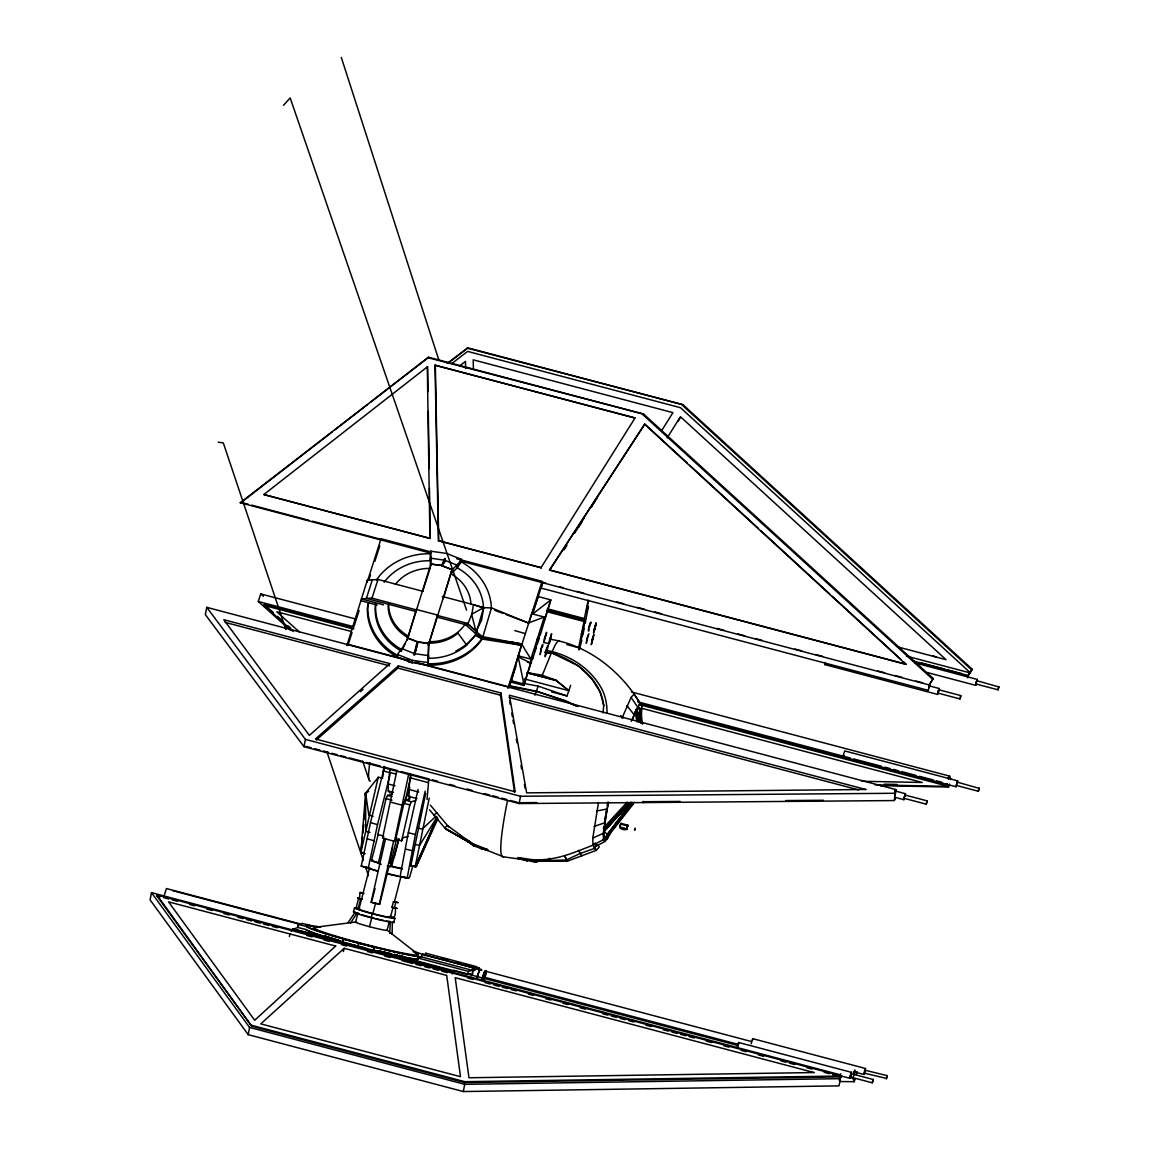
<?xml version="1.0" encoding="UTF-8"?>
<svg xmlns="http://www.w3.org/2000/svg" width="1149" height="1149" viewBox="0 0 1149 1149"><rect width="100%" height="100%" fill="white"/><g stroke="black" fill="none" stroke-linecap="round" stroke-linejoin="round"><path stroke-width="1.5" d="M392.154 934.194L392.326 922.058M531.657 614.772L538.22 596.561L550.802 599.893L544.066 620.934L544.296 617.056L531.714 613.738L521.617 645.293L482.178 639.045L475.427 635.383L466.695 645.106L457.991 633.128A41.163 36.61 3.3 0 1 428.721 643.124L428.218 665.199L408.8 662.025M510.242 681.888L523.8 685.465L530.608 663.016L530.838 659.138L544.296 617.056L528.425 623.002L491.513 607.878L482.178 639.045A61.831 54.994 3.3 0 1 428.218 665.199L428.476 655.634L414.545 653.652L401.619 648.524L397.583 654.485L397.439 657.07L412.247 662.93L412.39 660.345L397.583 654.485M430.387 565.365L430.631 551.175L446.602 553.459L461.41 559.319L461.266 561.904L457.23 567.865L450.882 573.854A41.163 36.61 3.3 0 1 470.932 604.489M384.183 582.27A53.96 47.999 3.3 0 1 430.372 560.755L430.631 551.175M428.721 643.124L428.046 658.664L428.476 655.634M389.741 933.548L390.287 921.512M346.854 645.637L367.292 580.245L377.978 579.455L423.105 591.39M367.292 580.245L367.177 582.098L381.051 538.737L430.961 551.937M401.619 648.524L401.461 651.11A53.96 47.999 3.3 0 1 375.608 603.512M407.163 639.878L430.904 563.944L441.532 565.466L452.06 569.746L458.408 563.757M407.708 638.226L416.34 609.473L437.51 615.074L428.333 645.479L452.074 569.545L442.207 565.839L445.482 558.644M407.292 637.767L417.159 641.673L413.855 654.873M417.159 641.673L417.819 642.047L414.53 655.045M430.789 566.069L430.904 563.944M430.372 560.755L430.875 556.475L430.889 564.145L441.532 565.466M445.08 560.008L444.304 562.737L444.448 560.166L430.516 558.17M452.074 569.545L443.327 598.643M483.514 608.539A53.96 47.999 3.3 0 0 457.23 567.865L457.374 565.279L461.41 559.319M455.866 650.995A53.96 47.999 3.3 0 0 475.901 633.918L483.657 607.677L491.513 607.878M511.52 642.032L521.689 644.043L511.305 680.725L523.872 684.057L518.199 656.855L530.608 663.016L527.463 662.183M568.812 690.664L556.217 680.696L527.147 672.582L541.868 675.181L556.245 680.28L568.812 690.664L524.303 678.887M532.662 657.759L532.59 659.009L536.166 647.835M533.05 657.544L533.136 656.294L523.8 685.465M537.56 638.097L537.186 644.632L539.226 638.241M541.797 676.445L551.434 652.804C575.951 660.632 600.324 678.341 603.742 705.615L600.08 691.353M600.051 691.87L591.792 678.829L578.881 666.104L551.434 652.804L544.597 652.23M556.245 680.28L527.118 672.998M365.152 853.75L360.843 852.515L365.626 793.083L378.222 777.399M364.578 819.007L364.865 815.517M522.608 858.461L526.917 860.974L527.003 860.098L518.027 857.642L517.912 858.518L534.745 862.052L542.199 860.601L542.055 859.725L533.696 859.84L518.027 857.642M534.745 862.052L534.831 861.19L567.491 861.147L596.216 850.375L599.218 847.143L598.155 844.946M603.01 712.911L603.742 705.615M361.906 852.228L360.843 852.515L362.481 836.802M362.84 833.312L363.745 824.58M364.29 819.338L364.822 814.11M390.014 792.982L388.362 791.015L388.175 783.977L390.028 768.896M410.667 774.354L408.8 789.435L409.001 796.472M428.778 779.151L427.055 799.503M453.927 971.192L453.912 970.388L453.237 971.939M474.896 970.287L474.882 969.354L474.336 970.431M481.316 970.589L481.388 969.339L480.785 969.986M544.267 640.453L544.439 639.246M546.134 634.937L546.177 634.104L543.793 642.449L549.193 643.713L551.649 633.645L549.394 640.28M546.594 633.688L546.551 632.295L544.296 638.93M588.834 629.063L588.862 629.982M591.103 622.815C590.959 618.679 586.967 632.912 588.891 630.945M542.055 859.725C560.267 858.777 576.209 851.739 592.97 845.133L596.216 850.375L592.97 845.133L592.783 838.081L598.471 802.72M611.311 831.129L607.591 838.526L604.905 841.441L603.426 839.675L603.239 833.341L608.166 802.505M627.713 826.232L627.857 825.197L627.455 826.303M641.401 717.493L641.803 705.946C622.341 672.553 589.451 645.408 550.63 639.332M865.154 1070.265L887.157 1075.636L886.568 1078.437L864.292 1073.137L864.579 1070.796M956.298 785.227L957.189 782.11L979.221 788.372L978.345 791.244L956.327 785.428M444.304 562.737L444.807 558.457L441.532 565.667M526.888 860.974L527.003 860.098L503.521 856.838L474.12 845.133L445.64 828.96L429.539 809.815M538.479 861.305L534.716 862.066L534.831 861.19L567.491 861.147L564.891 856.666L565.897 857.858M368.053 604.216L367.321 608.668A61.831 54.994 3.3 0 0 397.439 657.07M368.527 602.751L367.781 607.203A61.831 54.994 3.3 0 0 397.899 655.605M400.412 874.849L408.297 832.766L418.078 789.435M408.312 877.951L400.067 876.558L407.148 878.267L415.392 834.49L425.173 791.144M437.87 818.763L416.225 866.59L410.811 865.829L425.69 793.413M437.381 617.2L467.341 625.113L471.866 614.141L473.417 604.69L442.193 596.432M484.433 608.223L473.417 604.69L483.657 607.677L481.618 620.058L476.031 631.49L482.321 636.632L521.689 644.043L530.838 659.138L518.256 655.82M542.17 584.281L542.385 582.241L540.892 588.058L928.349 690.362M471.478 975.702L473.273 969.799L473.173 971.408M477.424 977.282L477.941 974.898M482.537 978.632L483.04 976.248M483.686 979.451L484.806 974.524M542.558 646.786L542.687 644.359L540.762 649.659M549.538 640.582L549.437 642.205L551.204 635.368L548.992 643.928M582.328 634.808L582.414 633.2L580.977 639.519M584.582 623.189L584.669 621.58L583.232 627.9M604.805 819.409L605.408 815.948M605.997 812.472L606.6 809.011M607.189 805.535L607.792 802.074M628.316 802.864L604.317 828.946L603.986 830.928L630.384 802.232M620.015 826.303C618.234 829.147 627.225 831.201 627.167 828.372M640.898 716.674L641.243 714.692L639.821 714.908L636.819 711.332M627.656 826.533L627.885 825.772L620.618 824.221M634.621 829.75C635.986 825.427 633.932 832.005 634.794 829.707M737.112 1047.673L738.678 1042.502L851.466 1072.333L850.992 1074.846M738.592 1043.91L738.678 1042.502M751.13 1043.838L752.696 1038.653L865.484 1068.484L865.254 1070.609M752.624 1040.075L752.696 1038.653M850.303 1076.196L850.26 1076.986L872.278 1082.803L872.895 1081.094L873.139 1079.486L851.122 1073.654L850.619 1074.947M904.292 797.578L904.249 798.368L926.266 804.185L927.114 800.867L926.266 804.185M905.067 795.826L905.11 795.051L904.723 795.927M957.146 782.886L957.189 782.11M976.032 683.21L975.989 684L998.007 689.817L998.869 686.944L976.837 680.682L975.874 683.21M977.11 680.754L977.253 679.418L914.719 662.829M414.746 662.355L895.602 789.521L894.683 795.611M368.24 868.141L361.217 866.131L370.495 822.612L384.542 766.555M368.628 866.432L377.518 824.623L390.028 774.67M388.922 866.605L379.673 904.277L371.098 902.238L385.619 838.526M389.597 863.1L392.613 847.344M151.496 892.644L150.102 899.868L248.198 1034.66L463.32 1091.55L839 1085.877L840.393 1078.667L840.307 1074.818L151.496 892.644L249.577 1027.436L464.699 1084.326L840.393 1078.667M156.81 895.818L156.968 894.956L841.556 1076.01L841.384 1076.872L464.67 1082.559L251.717 1026.229L156.81 895.818L160.257 896.737M248.198 1034.66L249.577 1027.436M251.717 1026.229L156.968 894.956M289.433 936.464L289.921 933.95M291.243 931.379L291.415 930.503M396.419 837.722L394.452 841.298L382.56 838.152L396.865 770.72M408.757 773.88L394.452 841.298M409.719 787.122L408.714 792.322L402.667 805.32L390.761 802.174M452.275 973.964L452.447 973.102M464.67 1082.559L464.828 1081.683L841.556 1076.01M463.32 1091.55L464.699 1084.326M566.787 644.589L578.636 647.72L584.611 618.622L547.369 608.769M578.608 649.659L579.254 646.327L578.636 647.72M546.493 611.584L583.735 621.437L588.173 600.266M588.518 600.482L586.55 610.622L588.446 606.299L585.171 623.189M581.897 640.079L579.326 649.731M582.873 635.024L584.195 628.259M839.23 1080.477L840.307 1074.818M409.561 660.977L206.777 607.347L205.355 614.643L303.982 746.678L519.104 803.568L894.267 800.566L895.602 789.521M303.982 746.678L305.404 739.381L206.777 607.347M316.363 739.985L397.942 668.072L398.373 665.874L500.907 692.991L515.183 791.79L315.444 738.965L398.373 665.874M514.508 792.221L500.476 695.174L500.907 692.991M519.104 803.568L520.526 796.271L895.703 793.27M895.085 799.704L895.258 798.828M539.886 634.866C541.007 627.153 536.468 645.02 539.441 636.647M540.748 650.478L540.619 652.761M545.847 651.828C544.727 659.655 549.265 641.688 546.306 650.061M477.151 977.497L478.099 973.62M482.25 978.847L483.198 974.97M586.866 639.174L586.536 641.515M591.965 640.524L591.706 642.952L593.473 636.115L591.261 644.675L593.918 634.392L591.979 639.706M643.541 801.614L643.426 802.691L643.857 801.37M825.025 662.47L824.795 664.596L937.584 694.427L939.193 688.524L928.722 685.694M895.861 791.963L896.105 789.78L895.229 792.02M904.378 797.191L903.904 799.69L904.593 798.124M905.211 795.84L905.455 793.715L895.042 790.957M968.176 677.508L968.406 675.425L967.515 677.651M948.571 778.735L948.859 776.738L948.097 778.304M976.119 682.822L975.645 685.321L976.549 683.023M957.304 782.9L957.605 780.846L844.745 750.943L843.625 754.031L843.208 756.932L955.997 786.749L956.686 785.184M429.209 798.182L415.162 866.877L437.539 817.456M391.981 794.232L387.529 795.453L386.05 798.612L377.834 834.576L383.795 836.156M384.096 838.081L378.308 863.459L381.281 864.249M379.242 904.392L393.762 840.666M409.834 798.957L405.367 800.178L403.902 803.323L395.687 839.301L401.633 840.881L403.112 837.722L407.981 836.386M387.227 865.815L390.2 866.605L396.778 837.836M404.592 803.611L410.839 776.193M401.633 840.881L409.848 804.903L411.328 801.758L415.78 800.523M360.843 852.515L378.294 777.112L382.603 778.347M929.34 687.475L929.8 684.761L928.234 690.492M536.037 646.93L535.319 649.53M540.964 649.602L540.044 654.628L540.518 653.867M546.062 650.952C541.754 670.887 552.612 631.16 545.861 651.009M484.648 975.803L484.16 979.12L484.95 977.311M589.121 627.555L590.701 623.246M594.435 628.029L593.961 631.332L594.751 629.537M619.972 826.117L620.92 823.359L627.857 825.197M620.187 825.542L619.972 827.021L625.53 828.486M626.923 827.955L627.368 826.332M627.139 827.381L626.765 829.477M634.535 829.765L635.024 828.501L634.88 829.664M904.134 797.578L904.478 796.76M938.159 691.483L937.929 693.091L959.946 698.922L960.449 697.63L960.794 695.59L938.79 689.773L938.273 691.052M938.546 691.382L938.819 689.817M850.159 1076.182L851.466 1072.333M850.504 1075.378L849.915 1078.308L850.834 1076.01M851.05 1075.22L851.122 1073.654M855.043 1071.083L852.86 1078.222L854.238 1081.712L839.919 1081.539M415.622 651.354L417.69 643.225M364.779 794.964L365.368 792.724M342.948 941.965L343.723 938.977L342.503 942.094L364.836 947.939M292.708 928.809L342.704 942.036L343.522 939.02A61.831 3.634 14.5 0 1 306.438 926.539M353.533 911.803L354.581 907.767M343.336 951.559L344.169 948.298L446.702 975.415L460.505 1076.699L260.766 1023.874L344.169 948.298M359.235 898.662C361.188 892.759 356.922 891.078 364.032 893.376L363.012 893.362L361.605 899.294L357.727 898.044L359.005 898.159M360.614 898.777L358.632 898.245L356.075 908.155L358.115 908.701L360.671 898.777L362.567 899.021M357.957 912.967L355.615 922.015L313.993 927.458M358.991 908.931L361.562 899.021M363.012 893.362L369.59 867.868M371.615 860.026L378.193 834.504M357.899 946.158L358.675 943.157L374.301 947.164A61.831 3.634 14.5 0 0 421.31 956.916L472.282 970.302L472.971 967.659L422.186 954.216L421.31 956.916L417.575 957.921L416.8 960.923L467.629 974.366L470.429 973.591M371.974 900.414L375.048 888.493M393.748 922.101A20.941 1.235 14.5 0 1 371.299 917.778L372.348 913.742M417.604 954L387.012 930.058A16.345 0.962 14.5 0 1 369.49 926.683L371.816 917.634A16.345 0.962 14.5 0 0 374.588 918.353M372.865 913.599L375.508 903.329M391.68 866.202L398.703 838.971M408.8 799.833L409.676 796.429M394.164 857.614L399.005 838.899M409.101 799.761L409.978 796.358M421.31 956.916L421.496 956.873A61.831 3.634 14.5 0 1 374.488 947.106L373.526 950.166A61.831 3.634 14.5 0 0 417.92 959.602M400.024 876.184A16.345 0.962 14.5 0 0 401.044 876.184L394.466 901.678L393.446 901.678L391.981 907.322L396.836 908.299L391.981 907.322L393.001 907.337L390.445 917.247M387.069 930.331L389.41 921.283A16.345 0.962 14.5 0 1 386.366 920.981M394.366 907.954L395.831 902.295L398.286 902.64L394.466 901.678M391.392 917.476C396.52 920.349 395.687 905.915 394.753 907.739M393.82 922.446L394.868 918.41M416.039 863.488L415.162 866.877L436.548 818.72M417.977 859.754L416.225 866.59L413.31 865.886M425.144 955.867L425.819 953.225L476.605 966.654L475.93 969.311L479.621 968.291L478.185 974.007M467.629 974.366L468.404 971.365L472.282 970.302M472.095 970.359L472.77 967.702L476.605 966.654M473.805 970.646L474.695 967.185M840.838 1075.708L839.747 1078.753L840.795 1073.755M472.785 973.102L472.296 974.826M483.672 977.311L484.763 970.991L483.284 975.357M485.28 976.865L486.372 970.56L484.878 974.912M584.195 624.884L583.692 626.607M581.94 636.503L581.451 638.226M586.88 638.356L588.934 633.659M595.081 629.092L596.159 622.772L593.516 633.056L595.713 624.496L594.679 627.139M738.046 1046.179L738.261 1045.403M904.32 796.803L904.536 796.027M976.061 682.434L977.253 679.418M450.882 573.854L452.06 569.746M457.23 567.865L458.02 565.121M418.15 859.84L416.225 866.59L436.591 818.878M542.314 583.606L542.745 582.126L541.71 582.471M412.821 866.03L409.475 877.635L407.148 878.267M541.782 585.789L541.007 587.929M541.208 648.711L542.328 646.169M483.298 978.56L484.318 972.715L483.528 974.524M620.288 825.154L620.575 824.034M627.239 826.993L627.526 825.872M904.593 796.329L905.455 793.715M938.431 691.813L937.929 693.091M290.266 630.14L258.281 601.473L260.694 593.904L356.061 619.124M293.153 631.533L263.925 605.351L264.213 604.431L353.849 628.144M348.19 644.646L352.068 632.51M354.165 625.961L359.134 610.435M368.872 579.986L370.509 574.888M374.847 561.301L379.744 546.005M372.362 579.714L366.373 598.414L361.303 598.959L383.522 604.834M416.225 611.598L366.373 598.414L372.003 598.155L377.978 579.455M422.688 591.362L430.243 567.75M507.887 688.222L521.617 645.293L502.975 641.602M528.827 622.758L542.084 581.322L456.699 558.744M509.007 687.892L515.958 666.161M533.05 612.747L541.854 585.2M540.26 635.052L550.802 599.893L533.021 613.71M551.405 653.321L555.082 645.135A111.884 11.418 -75.2 0 1 559.333 640.539M948.471 779.352L949.519 776.078L631.347 691.928M880.321 785.657L948.514 787.036L949.476 784.006M164.034 896.048L166.447 888.55L301.684 924.313M856.939 1072.606L857.226 1071.701M854.238 1081.712L855.201 1078.71M478.429 973.174L479.291 971.465M483.097 978.474L483.341 977.756M485.137 974.079L485.926 972.284L484.533 979.221M620.302 826.504L619.814 827.639M627.095 828.802L627.268 828.056M825.485 663.016L824.795 664.596M843.897 755.353L843.208 756.932M976.363 683.124L975.989 684M850.648 1076.11L850.26 1076.986M864.766 1070.696L865.183 1069.863M864.637 1072.893L863.947 1074.473L853.535 1071.715M570.622 685.364L567.017 695.964L538.134 686.154L536.267 691.641L509.036 686.082M854.813 1069.92L853.736 1074.918L854.425 1073.353M534.903 695.217L536.296 691.195L565.294 700.631L577.918 706.42M478.846 971.264L479.794 970.259M621.954 718.297L631.088 697.4L634.09 694.154L641.803 705.946M631.203 721.313L637.623 707.095L640.323 704.179M638.241 707.209L639.648 708.89L639.821 714.908L641.027 715.224L640.869 709.22L639.447 707.54L636.891 710.297L635.67 709.981L637.006 709.651L636.359 711.274L638.384 721.687M608.223 835.969L608.855 834.346M632.252 804.458L630.93 803.237L633.027 803.797L632.137 804.645L633.889 802.419L632.137 804.645L630.93 803.237L606.902 834.749L608.108 836.156L633.243 804.041L631.677 802.189M465.618 839.043L474.12 845.133L473.546 845.822L474.12 845.133L444.62 827.754L447.607 825.643L474.12 845.133L473.79 845.937L487.32 850.432L487.664 849.614L472.986 843.783L467.198 839.919L466.638 840.623L473.761 845.937L472.986 843.783L472.426 844.486L473.761 845.937L469.252 841.327M487.32 850.432L472.641 844.601L472.986 843.783M581.322 633.875L583.879 628.029M534.86 650.822L536.382 644.905M544.382 641.803L543.894 642.578M586.636 642.55L586.162 643.325L588.446 634.866M979.207 787.927L978.345 791.244M873.139 1079.486L872.278 1082.803M400.513 651.382L408.24 637.695A41.163 36.61 3.3 0 1 388.175 605.48M402.969 648.122L405.224 643.655M460.332 560.956L929.067 684.919L933.304 678.585L643.699 414.128L428.577 357.238L240.242 502.745L430.904 553.172M933.304 678.585L929.067 684.919M912.723 660.862L968.061 675.497L972.269 669.307L683.037 404.75L467.916 347.86L447.176 363.343M972.269 669.307L968.061 675.497M291.932 929.785L297.907 927.387L298.683 924.385L302.316 923.394L310.273 925.491A61.831 3.634 14.5 0 1 320.715 927.099M436.95 817.14L419.529 845.463L415.162 844.4M452.965 972.384L455.047 971.034M540.949 567.836L635.081 417.906L435.026 365.195L438.415 540.719L541.251 567.721L438.415 540.719M564.145 549.84L566.988 545.315M574.572 533.237L579.311 525.682M581.207 522.666L584.051 518.127M590.672 507.556L596.36 498.508M578.895 527.003L581.739 522.479M591.204 507.384L596.891 498.321M350.517 923.178L357.08 912.737M661.537 430.818L672.955 412.649L473.216 359.824L473.359 368.772M667.138 437.898L680.452 416.742L946.058 659.684L897.527 646.858M678.111 421.166L680.007 418.15M348.104 922.546L355.113 912.249M608.151 833.628L631.146 803.496M607.893 835.898L631.849 804.199M283.501 105.32L290.166 97.895L466.58 610.191M627.311 802.002L603.311 828.084L604.317 828.946M604.173 828.759L608.97 823.546M624.568 806.598L626.966 803.984M604.173 831.474L630.356 802.533L603.957 831.23L608.324 835.323A67.532 6.894 -75.2 0 1 608.539 802.318M596.633 844.946L594.622 847.1L596.13 850.404M939.193 688.524L937.584 694.427M960.794 695.59L959.946 698.922M998.898 686.542L998.007 689.817M957.605 780.846L955.997 786.749M865.484 1068.484L863.947 1074.473M887.157 1075.636L886.31 1078.954M435.959 816.192L422.229 829.133L417.863 828.07M596.949 844.917L594.622 847.1L604.905 841.441M360.413 691.698L363.055 689.357M595.354 843.021L592.97 845.133L603.426 839.675M427.313 366.761L429.913 538.464L263.825 494.544L427.615 366.646L428.002 391.694M242.683 501.294L332.075 432.01M334.919 429.812L367.551 404.52M370.395 402.322L428.577 357.238M450.983 360.958L467.916 347.86M451.887 363.501L467.6 351.393L680.553 407.723L970.589 672.998L906.489 656.108M459.844 365.741L465.489 361.389L465.575 368.542M433.862 814.971L436.85 812.846M458.81 835.768L460.289 834.72M368.714 791.374L365.626 793.083L365.712 831.23L370.021 832.465M471.866 614.141L483.657 607.677M604.747 840.048L607.591 838.526M592.783 838.081L603.239 833.341M429.195 641.659A41.163 36.61 3.3 0 0 465.13 624.237L467.442 623.404L477.007 632.007M635.67 709.981L637.336 709.723M640.582 720.208L639.821 714.908L641.041 714.147L639.605 714.649L640.883 723.482M594.478 848.436L579.929 853.592L566.4 859.955L538.206 860.903M240.242 502.745L241.261 502.4M263.825 494.544L430.229 538.364L429.467 488.282M427.543 357.583L643.699 414.128M594.047 826.447L604.388 822.899M445.64 828.96L474.12 845.133M361.217 866.131L367.996 867.423M390.2 866.605L391.967 866.116M410.811 865.829L411.859 865.527M371.098 902.238L379.673 904.277M581.767 855.79L578.421 850.289M466.925 348.061L683.037 404.75M596.704 810.993L606.773 809.04M542.199 860.601L533.596 860.716L517.912 858.518M518.888 802.72L536.798 802.576M642.492 801.729L680.122 801.428M785.815 800.58L823.431 800.279M393.303 918.022L391.407 917.534M310.273 925.491L306.438 925.462L306.639 926.496A61.831 3.634 14.5 0 0 343.723 938.977M861.592 781.263L922.274 782.483L641.487 708.229M884.357 784.178L896.881 784.437M941.634 785.341L948.787 785.485L639.232 703.619M875.121 784.911L948.5 786.39L638.945 704.524M481.144 848.867L485.855 849.197M546.823 650.492C570.191 654.786 592.252 669.336 602.909 691.152A65.191 57.981 3.3 0 1 606.974 713.141M546.278 652.891L549.696 653.178M417.834 641.846L428.462 643.368M428.448 643.569L417.819 642.047L407.277 637.968M412.39 660.345L428.362 662.628M218.224 442.178L223.308 442.925L285.929 629.609M482.25 637.796L521.689 644.043M522.608 683.195L538.134 686.154M508.806 685.594L536.296 691.195L565.006 700.991L575.951 705.989M408.297 832.766L415.392 834.49M405.597 849.097L412.692 850.806M411.328 865.671L415.694 866.734M481.46 848.063L487.664 849.614M374.488 947.106L343.522 939.02L374.258 947.178L373.482 950.18L453.726 971.393M435.026 365.195L634.765 418.021M932.715 655.921L936.176 656.84M921.713 663.074L944.205 669.02M947.652 669.939L961.483 673.601M927.056 672.481L975.645 685.321M242.999 502.86L248.198 504.224M251.674 505.143L308.894 520.282M312.356 521.201L379.974 539.082M542.385 582.241L545.847 583.161M559.678 586.823L563.139 587.742M576.97 591.39L583.879 593.229M616.74 601.918L623.663 603.742M637.494 607.404L644.402 609.229M654.786 611.972L661.695 613.81M717.033 628.446L723.956 630.27M737.787 633.932L744.696 635.756M755.08 638.499L761.988 640.323M794.849 649.013L801.772 650.851M815.603 654.513L822.512 656.338M877.85 670.973L884.773 672.797M895.143 675.54L902.066 677.379M915.897 681.027L922.819 682.865M546.766 610.176L584.338 620.029M372.003 598.155L416.311 609.875M437.482 615.476L467.442 623.404L476.031 631.49L471.693 614.672M361.203 600.812L377.174 605.035M258.281 601.473L353.648 626.693M637.58 701.78L850.274 758.038M853.736 758.958L881.398 766.268M884.859 767.187L890.044 768.552M893.505 769.471L898.69 770.85M902.152 771.755L915.983 775.417M919.444 776.336L933.275 779.984M936.737 780.903L941.921 782.282M263.925 605.351L353.547 629.049M351.393 631.505L276.823 611.785L299.386 631.993M551.606 691.885L567.017 695.964M347.328 644.172L409.274 660.56M416.139 662.37L508.361 686.757M905.11 795.051L927.114 800.867M895.229 797.406L903.904 799.69M225.089 622.356L389.454 665.817M397.942 668.072L500.476 695.174M508.978 697.429L858.475 789.866M305.404 739.381L520.526 796.271M305.936 746.39L311.12 747.769M314.596 748.688L319.781 750.053M323.242 750.972L328.442 752.351M331.903 753.27L337.102 754.634M340.564 755.554L345.748 756.932M349.21 757.837L363.07 761.5M366.531 762.419L380.376 766.081M383.838 767.001L397.698 770.663M401.159 771.582L428.864 778.907M432.326 779.826L437.51 781.191M449.632 784.394L454.832 785.772M466.954 788.975L472.138 790.354M484.26 793.557L489.46 794.936M492.921 795.84L498.106 797.219M501.567 798.138L506.766 799.503M510.228 800.422L517.151 802.261M389.439 772.329L396.319 774.153M410.078 777.787L428.189 782.584M388.175 783.977L395.041 785.787M408.383 789.32L418.681 792.049M388.046 790.943L393.518 792.379M408.57 796.372L417.001 798.598M387.529 795.453L391.981 796.63M405.367 800.178L411.328 801.758M386.05 798.612L391.996 800.178M403.902 803.323L409.848 804.903M387.931 865.628L390.904 866.418M360.685 893.003L363.07 893.635M393.446 901.678L395.831 902.295M357.756 898.015L359.034 898.403M442.336 958.438L447.421 959.774M455.894 962.015L460.979 963.365M464.368 964.255L469.453 965.605M472.842 966.496L479.621 968.291M472.77 967.702L421.985 954.273L426.035 954.259L425.819 953.225M478.314 969.282L481.776 970.201M485.223 971.12L751.532 1041.54M313.648 926.783L306.754 924.959L306.898 925.692M172.652 890.662L300.191 924.385M306.639 926.496L298.481 924.442L297.706 927.444L305.864 929.484A61.831 3.634 14.5 0 0 318.101 934.424M417.575 957.921L468.404 971.365M343.278 939.092L374.057 947.236M483.686 977.052L737.873 1044.283M453.912 970.388L737.5 1045.389M292.507 928.866L453.539 971.451M849.398 1077.302L852.86 1078.222M841.24 1076.024L849.915 1078.308M163.704 897.642L168.874 899.006M172.321 899.926L177.492 901.29M189.556 904.478L194.727 905.843M206.791 909.046L211.962 910.41M224.026 913.599L229.197 914.963M237.814 917.247L242.985 918.611M246.432 919.53L251.602 920.895M255.049 921.8L260.22 923.164M263.667 924.083L268.837 925.448M272.284 926.367L277.455 927.731M306.826 935.501L312.025 936.866M324.147 940.083L329.346 941.448M341.454 944.65L346.653 946.029M367.436 951.53L372.635 952.894M384.743 956.097L389.942 957.476M402.064 960.679L412.448 963.436M415.909 964.341L421.108 965.72M424.57 966.639L429.769 968.004M433.23 968.923L438.43 970.302M441.891 971.221L447.076 972.585M467.844 978.086L473.029 979.451M485.137 982.654L490.321 984.018M493.783 984.937L498.968 986.316M502.429 987.221L507.614 988.6M511.075 989.519L516.26 990.883M528.368 994.086L533.553 995.465M545.66 998.668L550.845 1000.032M562.953 1003.235L568.137 1004.599M580.245 1007.802L585.444 1009.181M602.737 1013.748L607.922 1015.127M611.383 1016.046L616.568 1017.411M620.029 1018.33L625.214 1019.694M628.675 1020.614L633.86 1021.992M645.968 1025.181L651.153 1026.56M663.26 1029.763L668.445 1031.127M671.906 1032.046L677.091 1033.425M680.553 1034.33L685.738 1035.709M689.199 1036.628L694.384 1037.992M706.491 1041.195L711.676 1042.574M723.784 1045.762L728.969 1047.141M741.076 1050.344L746.276 1051.708M758.369 1054.911L763.568 1056.29M780.86 1060.857L786.045 1062.236M789.507 1063.155L794.691 1064.52M806.799 1067.723L811.984 1069.101M824.092 1072.29L829.276 1073.669M832.738 1074.588L841.384 1076.872M251.875 1025.368L464.828 1081.683M514.781 630.586L525.05 633.53M383.45 770.936L390.459 772.947M373.109 816.235L368.8 815L365.626 793.083L366.689 792.796M370.495 822.612L377.518 824.623M367.407 838.842L374.416 840.853M361.375 852.371L364.247 853.19M395.831 907.854L396.75 908.227M494.659 610.263L502.702 613.293M505.919 614.514L528.425 623.002M444.448 560.166L457.374 565.279M358.115 908.672L356.075 908.17M465.13 624.237L475.901 633.918L482.652 637.58M472.641 844.601L466.638 840.623M475.901 633.918L482.178 639.045M620.589 715.597L623.16 717.795M260.694 593.904L263.365 596.288M265.548 605.624L273.519 612.776M277.498 616.338L281.491 619.914M288.126 625.86L290.783 628.244M642.664 414.473L932.27 678.93M682.046 404.951L971.278 669.508M687.116 462.918L644.891 424.11L549.753 569.976L906.159 664.237L903.531 661.81M689.745 465.345L758.369 528.411M761.011 530.838L829.621 593.889M832.264 596.317L900.888 659.382M620.92 823.359L620.79 824.02M534.96 862.066L533.696 859.84L534.716 862.066M430.358 805.133L448.613 826.849M626.952 705.63L633.918 714.477M631.088 697.4L637.623 707.095M549.294 858.246L550.041 859.897M949.519 776.078L950.927 779.467M947.106 783.647L948.514 787.036M855.732 1071.888L856.637 1074.2M362.725 761.256L368.872 779.295M326.919 751.819L363.357 860.429M365.641 867.222L368.484 875.71M438.774 359.824L341.31 57.45M637.12 709.464L639.591 722.218M637.006 709.651L639.476 722.405M635.038 711.604L637.049 722.017M509.596 700.919L510.199 704.409M511.75 713.112L512.353 716.603M512.971 720.093L513.589 723.583M516.361 739.267L516.978 742.757M520.985 765.421L521.589 768.896M524.361 784.595L524.978 788.085M641.041 714.147L642.607 724.143M435.342 365.08L438.717 540.619M428.29 411.371L429.166 468.605M632.209 720.05A67.532 6.894 -75.2 0 1 636.891 710.297M401.935 649.645A53.96 47.999 3.3 0 1 375.852 603.828M466.695 645.106A53.96 47.999 3.3 0 1 428.333 658.205M481.718 638.93A61.831 54.994 3.3 0 1 428.678 663.734M376.513 579.915A61.831 54.994 3.3 0 1 430.487 553.761M461.266 561.904A61.831 54.994 3.3 0 1 491.384 608.711M408.699 636.23A41.163 36.61 3.3 0 1 388.649 604.015M395.414 584.511A41.163 36.61 3.3 0 1 430.401 568.425M503.521 856.838A111.884 11.418 -75.2 0 1 507.427 800.925M370.337 781.047A70.103 7.153 -75.2 0 1 369.82 762.735M382.847 776.81A70.103 7.153 -75.2 0 1 383.981 766.484M418.107 959.559A61.831 3.634 14.5 0 1 380.534 951.774M341.152 941.462A61.831 3.634 14.5 0 1 319.523 934.898M607.117 834.993A67.532 6.894 -75.2 0 1 604.546 837.765M402.365 956.14A53.96 3.174 14.5 0 1 399.033 955.48M397.281 955.121A53.96 3.174 14.5 0 1 394.136 954.46M390.804 953.742A53.96 3.174 14.5 0 1 379.113 951.042M338.538 940.284A53.96 3.174 14.5 0 1 335.235 939.308M333.67 938.834A53.96 3.174 14.5 0 1 323.889 935.717M342.747 942.022A61.831 3.634 14.5 0 1 305.677 929.541M402.552 956.097A53.96 3.174 14.5 0 1 399.22 955.437M397.482 955.078A53.96 3.174 14.5 0 1 394.337 954.402M390.99 953.684A53.96 3.174 14.5 0 1 379.314 950.984M338.74 940.227A53.96 3.174 14.5 0 1 335.436 939.25M333.856 938.776A53.96 3.174 14.5 0 1 324.09 935.659M413.899 952.234A53.96 3.174 14.5 0 1 366.588 944.636A53.96 3.174 14.5 0 1 317.354 927.487M369.49 926.683A16.345 0.962 14.5 0 1 356.635 922.015M383.479 920.421A16.345 0.962 14.5 0 1 381.181 919.932M379.931 919.645A16.345 0.962 14.5 0 1 375.953 918.697M370.466 917.275A16.345 0.962 14.5 0 1 361.246 914.547M359.134 913.771A16.345 0.962 14.5 0 1 358.014 913.24M412.893 950.941A61.831 3.634 14.5 0 1 420.893 953.842M389.267 916.428A16.345 0.962 14.5 0 1 374.933 914.13A16.345 0.962 14.5 0 1 360.01 908.945M397.999 875.883A16.345 0.962 14.5 0 1 388.937 873.929M378.193 871.086A16.345 0.962 14.5 0 1 369.648 868.141M405.453 877.362A20.941 1.235 14.5 0 1 388.233 874.044M377.806 871.287A20.941 1.235 14.5 0 1 365.238 867.05M402.049 868.342A16.345 0.962 14.5 0 1 390.962 866.087M377.863 862.554A16.345 0.962 14.5 0 1 372.635 860.041M390.646 916.399A20.941 1.235 14.5 0 1 377.633 915.092A20.941 1.235 14.5 0 1 355.888 907.767M402.48 868.931A20.941 1.235 14.5 0 1 390.258 866.202M378.222 862.985A20.941 1.235 14.5 0 1 371.414 860.888M371.299 917.778A20.941 1.235 14.5 0 1 354.84 911.803M644.575 424.211L549.437 570.076L905.857 664.337L644.575 424.211M335.666 946.058L254.705 1020.255L168.53 901.85L335.666 946.058M389.87 663.634L309.368 735.403L223.796 619.699L389.87 663.634M813.98 1072.548L468.979 1077.762L455.205 977.67L813.98 1072.548M865.815 789.492L526.644 792.867L509.395 695.231L865.815 789.492"/></g></svg>
